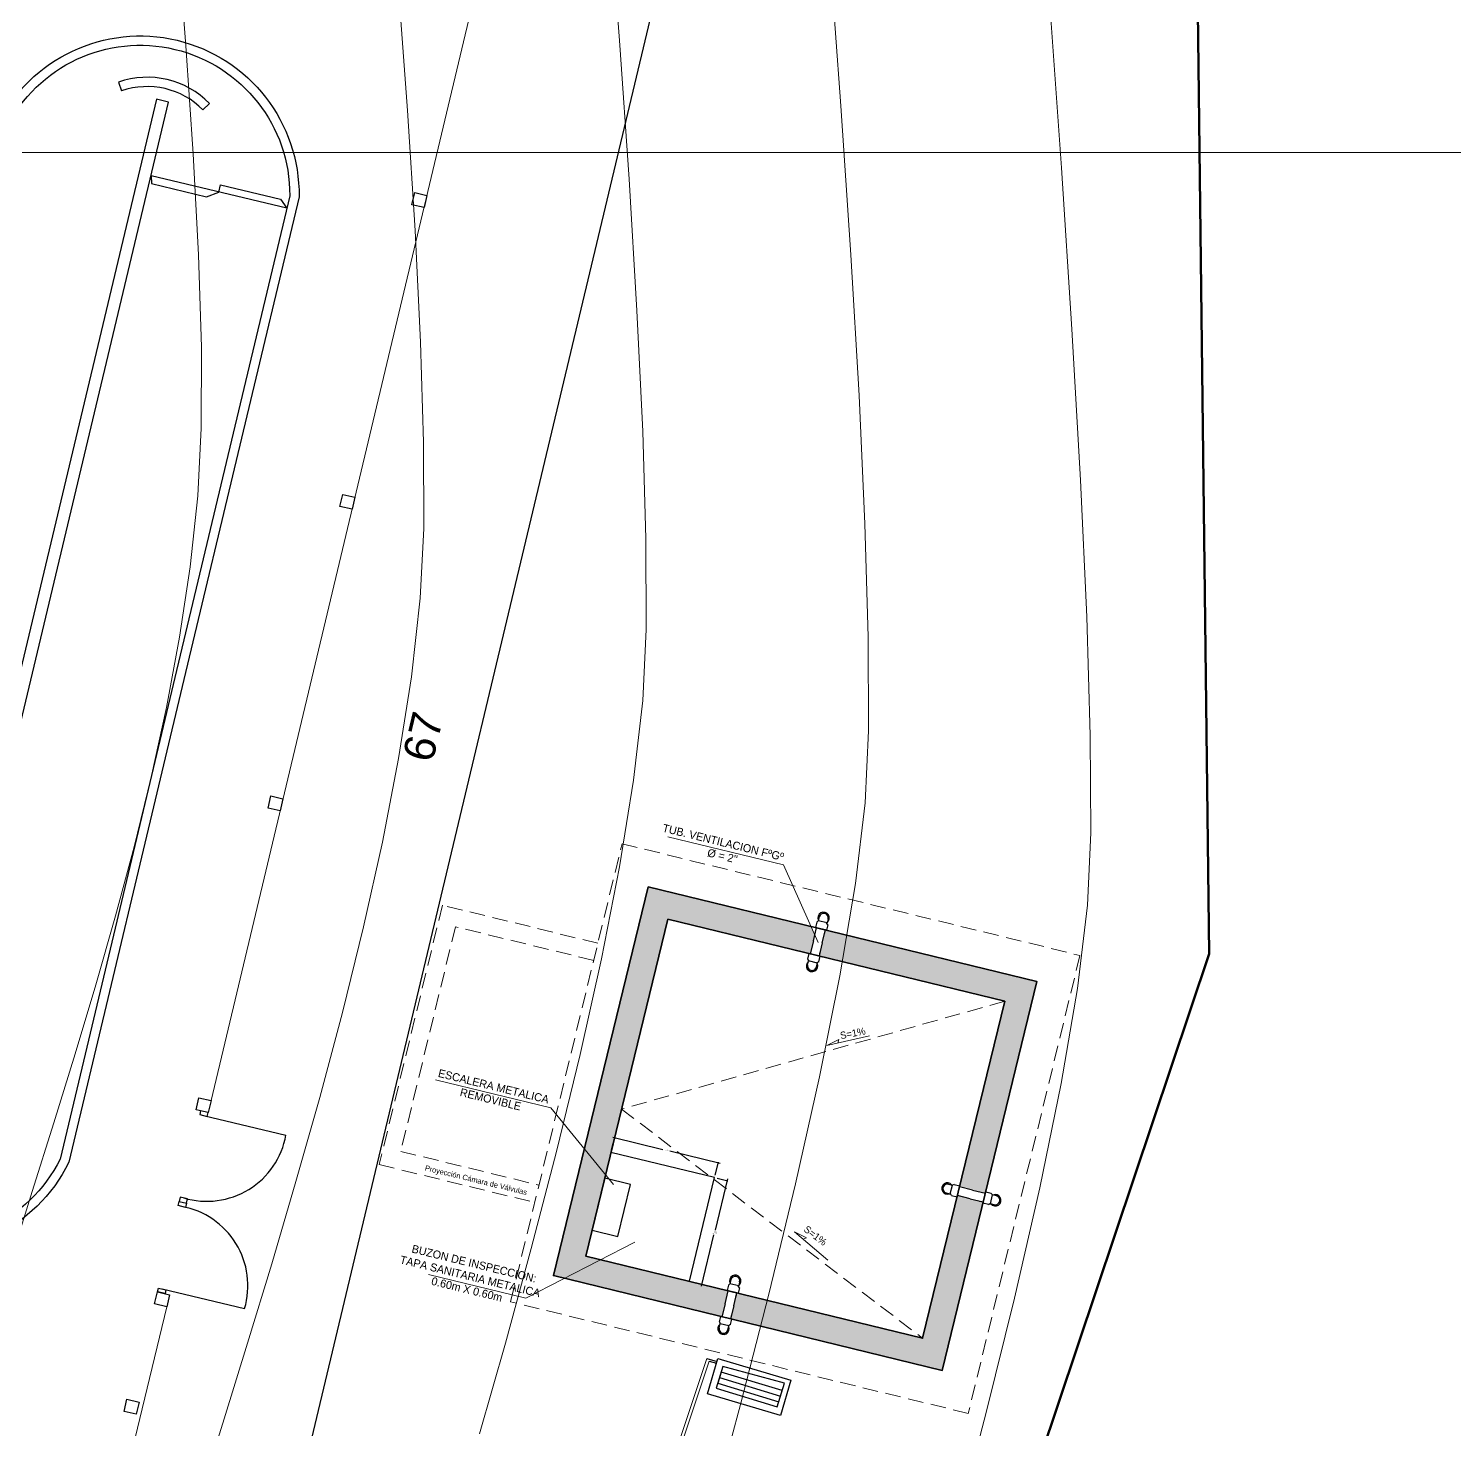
# Model space of a CAD drawing. Header units: metres. Extents: x 2572 to 5235, y 1556 to 2684.
# Drawn here: x 2951.89 to 2974.89, y 2291.39 to 2313.98 of the extents above; entities that cross this region are included whole.
import ezdxf

# ---------------------------------------------------------------- set-up
doc = ezdxf.new("R2010")
doc.units = ezdxf.units.M
for name, pattern in [('DASHDOT', [25.4, 12.7, -6.35, 0, -6.35]), ('DASHED2', [0.375, 0.25, -0.125]), ('HIDDEN2', [4.7625, 3.175, -1.5875])]:
    doc.linetypes.add(name, pattern=pattern)
for name, color, linetype, lineweight in [('0-TUBERIAS 0.13mm', 140, 'Continuous', 13), ('0_Linea 02', 250, 'Continuous', 0), ('0_Proyecciones', 251, 'DASHED2', 0), ('0_Texto', 7, 'Continuous', 0), ('Structural - Grid_Pen_No__15', 214, 'Continuous', 25), ('tuberia-agua', 132, 'DASHDOT', 25), ('vanos', 145, 'Continuous', 9), ('VIGAS DE LOSA1', 190, 'Continuous', 9)]:
    doc.layers.add(name, color=color, linetype=linetype, lineweight=lineweight)
for name, color, linetype, lineweight, true_color in [('0_Concreto', 7, 'Continuous', 35, 0x3d3d3d), ('0_Cotas', 7, 'Continuous', 0, 0x2e2e2e), ('0_Hach Concreto', 7, 'Continuous', 0, 0x3d3d3d), ('0_Llamados', 7, 'Continuous', 0, 0x2b2b2b), ('0_Tuberia', 7, 'Continuous', 25, 0x0e4267), ('C-TOPO-MINR-N', 7, 'Continuous', 0, 0x346a34)]:
    doc.layers.add(name, color=color, linetype=linetype, lineweight=lineweight, true_color=true_color)
doc.layers.add('SOMBREADO', color=7, linetype='Continuous')
doc.styles.add('arial', font='arial.ttf')
doc.styles.get("Standard").update_dxf_attribs({"font": 'arial.ttf'})
doc.styles.add('T_COT_20', font='swisse.ttf', dxfattribs={"height": 0.025})
doc.dimstyles.new('Dimensiones', dxfattribs={"dimtxt": 0.025, "dimasz": 0.015, "dimexe": 0.01, "dimexo": 0.04, "dimgap": 0.025, "dimtad": 0, "dimtih": 1, "dimtoh": 1, "dimzin": 0, "dimdsep": 46, "dimtxsty": 'arial', "dimblk": 'OBLIQUE', "dimcen": 2.5, "dimdle": 0.03, "dimclrd": 256, "dimclre": 256, "dimclrt": 256, "dimadec": 0, "dimazin": 0, "dimtfac": 1, "dimtmove": 0, "dimatfit": 1, "dimldrblk": 'ARCHTICK', "dimfxl": 1, "dimtolj": 1, "dimtzin": 0, "dimarcsym": 0})
doc.dimstyles.new('ISO-25', dxfattribs={"dimtxt": 0.5, "dimasz": 2.4995, "dimexe": 1.25, "dimexo": 0.625, "dimtad": 1, "dimtxsty": 'Standard', "dimblk": 'NONE', "dimblk2": 'NONE', "dimcen": 2.5, "dimadec": 0, "dimazin": 0, "dimtfac": 1, "dimtmove": 0, "dimatfit": 3, "dimfxl": 1, "dimarcsym": 0})

# ---------------------------------------------------------------- blocks, each defined once
blk = doc.blocks.new('_OBLIQUE')
at = {"color": 0, "linetype": 'ByBlock'}
blk.add_line((-0.5, -0.5), (0.5, 0.5), dxfattribs=at)
blk = doc.blocks.new('*D106')
at = {"layer": '0_Cotas', "lineweight": -2, "transparency": 16777216}
for p, q in [((2961.298, 2295.901), (2961.348, 2296.108)), ((2961.317, 2296.106), (2962.126, 2295.909)), ((2963.047, 2295.684), (2962.238, 2295.881)), ((2962.969, 2295.493), (2963.02, 2295.701))]:
    blk.add_line(p, q, dxfattribs=at)
at = {"layer": 'Defpoints', "color": 0, "transparency": 16777216}
for p in [(2961.288, 2295.862), (2963.018, 2295.691), (2962.96, 2295.454)]:
    blk.add_point(p, dxfattribs=at)
at = {"layer": '0_Cotas', "lineweight": -2, "transparency": 16777216, "xscale": 0.015, "yscale": 0.015, "zscale": 0.015}
for p, rotation in [((2961.346, 2296.099), 166.3046780567111), ((2963.018, 2295.691), 346.3046780567112)]:
    blk.add_blockref('_OBLIQUE', p, dxfattribs=dict(at, rotation=rotation))
at = {"layer": '0_Cotas', "transparency": 16777216, "insert": (2962.182, 2295.895), "char_height": 0.025, "attachment_point": 5, "style": 'arial'}
blk.add_mtext('\\A1;1.72', dxfattribs=at)
blk = doc.blocks.new('_ArchTick')
at = {"color": 0, "linetype": 'ByBlock', "const_width": 0.15}
blk.add_lwpolyline([(-0.5, -0.5), (0.5, 0.5)], dxfattribs=at)
blk = doc.blocks.new('*D107')
at = {"layer": '0_Cotas', "lineweight": -2, "transparency": 16777216}
for p, q in [((2963.169, 2295.434), (2962.967, 2294.607)), ((2962.999, 2295.445), (2963.171, 2295.403)), ((2962.747, 2293.704), (2962.949, 2294.532)), ((2962.592, 2293.773), (2962.764, 2293.731))]:
    blk.add_line(p, q, dxfattribs=at)
at = {"layer": 'Defpoints', "color": 0, "transparency": 16777216}
for p in [(2962.96, 2295.454), (2962.553, 2293.783), (2962.754, 2293.734)]:
    blk.add_point(p, dxfattribs=at)
at = {"layer": '0_Cotas', "lineweight": -2, "transparency": 16777216, "xscale": 0.015, "yscale": 0.015, "zscale": 0.015}
for p, rotation in [((2963.162, 2295.405), 76.30467804533872), ((2962.754, 2293.734), 256.3046780453387)]:
    blk.add_blockref('_OBLIQUE', p, dxfattribs=dict(at, rotation=rotation))
at = {"layer": '0_Cotas', "transparency": 16777216, "insert": (2962.958, 2294.569), "char_height": 0.025, "attachment_point": 5, "style": 'arial'}
blk.add_mtext('\\A1;1.72', dxfattribs=at)
blk = doc.blocks.new('*D188')
at = {"color": 0, "lineweight": -2, "transparency": 16777216}
for p, q in [((2964.728, 2335.46), (2968.104, 2334.654)), ((2951.34, 2269.773), (2966.888, 2334.944)), ((2949.18, 2270.289), (2952.556, 2269.483))]:
    blk.add_line(p, q, dxfattribs=at)
at = {"layer": 'Defpoints', "color": 0, "transparency": 16777216}
for p in [(2964.12, 2335.605), (2966.888, 2334.944), (2948.573, 2270.434)]:
    blk.add_point(p, dxfattribs=at)
at = {"color": 0, "transparency": 16777216, "insert": (2958.258, 2302.563), "char_height": 0.5, "attachment_point": 5, "rotation": 76.5817}
blk.add_mtext('67', dxfattribs=at)
blk = doc.blocks.new('_None')

msp = doc.modelspace()

# ---------------------------------------------------------------- hatches: boundary and pattern name
at = {"layer": '0_Hach Concreto'}
h = msp.add_hatch(dxfattribs=at)
h.set_pattern_fill('AR-CONC', scale=0.002294, angle=-13.6953)
h.set_pattern_definition([(36.30468, (2765.6264, 2341.88762), (0.39740186, -0.1344769), [0.04370175, -0.4807193]), (341.30468, (2765.6264, 2341.88762), (0.0252185, 0.4449756), [0.0349614, -0.3845768]), (86.75612, (2765.6595, 2341.8764), (0.4226204, 0.3104987), [0.0371408, -0.4085489]), (32.48888, (2765.654, 2342.00085), (0.5813548, -0.2409386), [0.0655526, -0.721079]), (82.94024, (2765.7024, 2341.9808), (0.6635204, 0.422528), [0.0557112, -0.6128239]), (337.48883, (2765.654, 2342.00085), (0.6635204, 0.422528), [0.052442, -0.5768625]), (7.30468, (2765.7037, 2341.95875), (0.2823789, -0.31027944), [0.04370175, -0.4807193]), (312.30468, (2765.7037, 2341.95875), (0.2377858, 0.376957), [0.0349614, -0.3845754]), (57.75612, (2765.72722, 2341.9329), (0.52016465, 0.06667754), [0.0371408, -0.4085482]), (23.80468, (2765.62638, 2341.88762), (0.05280902, 0.18678142), [0, -0.37991391, 0, -0.39040234, 0, -0.38603216]), (353.80468, (2765.62638, 2341.88762), (0.20334165, 0.18699336), [0, -0.2225876, 0, -0.37117356, 0, -0.14712924]), (313.80468, (2765.50014, 2341.91839), (0.29909713, -0.08641279), [0, -0.1456725, 0, -0.45449824, 0, -0.6030842]), (303.80468, (2765.44353, 2341.93218), (0.3439651, -0.0237832), [0, -0.18937427, 0, -0.30183345, 0, -0.4282772])])
h.paths.add_polyline_path([(2968.157, 2298.615), (2964.745, 2299.447), (2964.694, 2299.238), (2964.643, 2299.029), (2967.638, 2298.299), (2966.908, 2295.304), (2967.117, 2295.253), (2967.326, 2295.202), (2967.331, 2295.222)])
h.paths.add_polyline_path([(2967.292, 2295.063), (2967.233, 2295.077), (2967.083, 2295.114), (2966.874, 2295.165), (2966.314, 2292.866), (2963.319, 2293.596), (2963.305, 2293.537), (2963.268, 2293.387), (2963.217, 2293.178), (2963.237, 2293.173), (2966.63, 2292.346)])
h.paths.add_polyline_path([(2963.129, 2293.421), (2963.18, 2293.63), (2963.16, 2293.635), (2961.125, 2294.131), (2960.54, 2293.83), (2963.078, 2293.212)])
h.paths.add_polyline_path([(2961.201, 2295.502), (2960.86, 2295.918), (2960.361, 2293.874), (2960.54, 2293.83), (2961.125, 2294.131), (2960.881, 2294.19)])
h.paths.add_polyline_path([(2962.205, 2299.623), (2964.503, 2299.063), (2964.554, 2299.272), (2964.576, 2299.361), (2964.513, 2299.503), (2961.889, 2300.143), (2960.86, 2295.918), (2961.201, 2295.502), (2961.288, 2295.862)])

# ---------------------------------------------------------------- linework, layer by layer
msp.add_lwpolyline([(2954.401, 2303.483), (2952.545, 2295.702, -0.8), (2947.681, 2296.862), (2949.538, 2304.644), (2951.394, 2312.425, -0.8), (2956.258, 2311.265), (2954.401, 2303.483)], format="xyb")
msp.add_lwpolyline([(2954.255, 2303.518), (2952.403, 2295.753, -0.794435), (2947.831, 2296.844), (2949.683, 2304.609), (2951.536, 2312.374, -0.794435), (2956.108, 2311.283)], format="xyb", close=True)
for points in [[(2953.346, 2313.117), (2953.396, 2312.975)], [(2951.872, 2304.087), (2949.784, 2295.332), (2949.978, 2295.286), (2954.155, 2312.795), (2953.961, 2312.841), (2951.872, 2304.087)], [(2954.814, 2312.774), (2954.708, 2312.669)], [(2956.06, 2311.082), (2953.871, 2311.604), (2953.877, 2311.479), (2954.764, 2311.267), (2954.965, 2311.343), (2954.993, 2311.461), (2955.961, 2311.23), (2956.06, 2311.082)], [(2958.319, 2311.287), (2958.273, 2311.093), (2958.078, 2311.139), (2958.125, 2311.334), (2958.319, 2311.287)], [(2957.159, 2306.424), (2957.112, 2306.229), (2956.918, 2306.276), (2956.964, 2306.47), (2957.159, 2306.424)], [(2955.998, 2301.56), (2955.952, 2301.366), (2955.757, 2301.412), (2955.804, 2301.607), (2955.998, 2301.56)], [(2954.838, 2296.697), (2954.792, 2296.502), (2954.597, 2296.549), (2954.644, 2296.743), (2954.838, 2296.697)], [(2954.792, 2296.502), (2954.671, 2296.531), (2954.656, 2296.471), (2954.777, 2296.442), (2954.792, 2296.502)], [(2954.717, 2296.456), (2956.047, 2296.139)], [(2954.427, 2294.974), (2954.306, 2295.003), (2954.323, 2295.072), (2954.444, 2295.043), (2954.427, 2294.974)], [(2954.46, 2295.112), (2954.339, 2295.141), (2954.323, 2295.072), (2954.444, 2295.043), (2954.46, 2295.112)], [(2954.096, 2293.584), (2953.975, 2293.613), (2953.989, 2293.673), (2954.11, 2293.645), (2954.096, 2293.584)], [(2954.05, 2293.659), (2955.379, 2293.342)], [(2954.169, 2293.567), (2954.123, 2293.372), (2953.928, 2293.418), (2953.975, 2293.613), (2954.169, 2293.567)], [(2962.835, 2292.537), (2962.999, 2292.488)], [(2963.013, 2292.537), (2964.19, 2292.188), (2964.021, 2291.62), (2962.845, 2291.97), (2963.013, 2292.537)], [(2962.874, 2292.495), (2962.991, 2292.461)], [(2963.094, 2292.408), (2962.987, 2292.058), (2963.97, 2291.757), (2964.088, 2292.141), (2963.094, 2292.408), (2963.04, 2292.233), (2964.024, 2291.932), (2964.051, 2292.023), (2963.067, 2292.32), (2963.013, 2292.143), (2963.996, 2291.842)], [(2953.678, 2291.833), (2953.631, 2291.639), (2953.437, 2291.685), (2953.483, 2291.88), (2953.678, 2291.833)]]:
    msp.add_lwpolyline(points)
for centre, radius, start, end in [((2953.809, 2311.781), 1.413, 44.6273, 109.0914), ((2953.809, 2311.781), 1.263, 44.6273, 109.0914), ((2954.77, 2296.37), 1.297, 253.411, 349.7525), ((2954.136, 2293.712), 1.297, 343.411, 79.7525)]:
    msp.add_arc(centre, radius, start, end)
at = {"layer": '0-TUBERIAS 0.13mm', "lineweight": 18, "ltscale": 0.6}
for points in [[(2962.835, 2292.537), (2961.871, 2289.659)], [(2962.874, 2292.495), (2961.918, 2289.643)]]:
    msp.add_lwpolyline(points, dxfattribs=at)
at = {"layer": '0_Concreto', "color": 7}
for points in [[(2961.889, 2300.143), (2968.157, 2298.615), (2966.63, 2292.346), (2960.361, 2293.874)], [(2962.205, 2299.623), (2967.638, 2298.299), (2966.314, 2292.866), (2960.881, 2294.19)]]:
    msp.add_lwpolyline(points, close=True, dxfattribs=at)
at = {"layer": '0_Linea 02', "color": 7, "linetype": 'ByBlock'}
for points in [[(2965.455, 2297.74), (2964.769, 2297.583), (2964.963, 2297.68), (2964.945, 2297.624)], [(2964.784, 2294.125), (2964.247, 2294.579), (2964.441, 2294.482), (2964.385, 2294.463)]]:
    msp.add_lwpolyline(points, dxfattribs=at)
at = {"layer": '0_Llamados', "color": 7}
for points in [[(2964.628, 2299.247), (2964.068, 2300.498), (2962.207, 2300.951)], [(2961.331, 2295.344), (2960.318, 2296.578), (2958.457, 2297.031)], [(2961.673, 2294.412), (2959.913, 2293.509), (2958.345, 2293.891)]]:
    msp.add_lwpolyline(points, dxfattribs=at)
at = {"layer": '0_Proyecciones', "color": 7}
for p, q in [((2967.638, 2298.299), (2961.458, 2296.558)), ((2961.458, 2296.558), (2966.314, 2292.866))]:
    msp.add_line(p, q, dxfattribs=at)
msp.add_lwpolyline([(2961.467, 2300.836), (2968.85, 2299.036), (2967.051, 2291.653), (2959.668, 2293.453)], close=True, dxfattribs=at)
for points in [[(2961.077, 2299.234), (2958.57, 2299.845), (2957.551, 2295.666), (2960.059, 2295.054)], [(2961.009, 2298.955), (2958.78, 2299.498), (2957.898, 2295.876), (2960.127, 2295.333)]]:
    msp.add_lwpolyline(points, dxfattribs=at)
at = {"layer": '0_Tuberia', "color": 7}
for p, q in [((2964.554, 2299.272), (2964.605, 2299.481)), ((2964.607, 2299.573), (2964.632, 2299.595)), ((2964.694, 2299.238), (2964.745, 2299.447)), ((2964.73, 2299.388), (2964.745, 2299.447)), ((2964.554, 2299.272), (2964.503, 2299.063)), ((2964.694, 2299.238), (2964.643, 2299.029)), ((2964.462, 2298.979), (2964.474, 2298.949)), ((2964.657, 2299.087), (2964.643, 2299.029)), ((2966.825, 2295.345), (2966.794, 2295.333)), ((2967.117, 2295.253), (2966.908, 2295.304)), ((2967.117, 2295.253), (2967.326, 2295.202)), ((2966.933, 2295.15), (2966.874, 2295.165)), ((2967.083, 2295.114), (2966.874, 2295.165)), ((2967.083, 2295.114), (2967.292, 2295.063)), ((2967.233, 2295.077), (2967.292, 2295.063)), ((2967.419, 2295.2), (2967.44, 2295.175)), ((2963.181, 2293.723), (2963.206, 2293.744)), ((2963.129, 2293.421), (2963.078, 2293.212)), ((2963.129, 2293.421), (2963.18, 2293.63)), ((2963.268, 2293.387), (2963.319, 2293.596)), ((2963.305, 2293.537), (2963.319, 2293.596)), ((2963.268, 2293.387), (2963.217, 2293.178)), ((2963.231, 2293.237), (2963.217, 2293.178)), ((2963.036, 2293.129), (2963.049, 2293.098))]:
    msp.add_line(p, q, dxfattribs=at)
for points in [[(2964.647, 2299.658), (2964.632, 2299.595)], [(2964.789, 2299.624), (2964.774, 2299.561)], [(2964.607, 2299.573), (2964.585, 2299.485), (2964.585, 2299.485)], [(2964.786, 2299.53), (2964.764, 2299.442), (2964.585, 2299.485)], [(2964.745, 2299.447), (2964.605, 2299.481)], [(2964.774, 2299.561), (2964.632, 2299.595)], [(2964.786, 2299.53), (2964.766, 2299.562)], [(2964.459, 2298.885), (2964.474, 2298.949)], [(2964.462, 2298.979), (2964.484, 2299.068), (2964.484, 2299.068)], [(2964.616, 2298.914), (2964.474, 2298.949)], [(2964.641, 2298.936), (2964.663, 2299.024), (2964.484, 2299.068)], [(2964.643, 2299.029), (2964.503, 2299.063)], [(2964.641, 2298.936), (2964.609, 2298.916)], [(2964.601, 2298.851), (2964.616, 2298.914)], [(2966.731, 2295.348), (2966.794, 2295.333)], [(2966.759, 2295.191), (2966.794, 2295.333)], [(2966.781, 2295.166), (2966.869, 2295.145), (2966.913, 2295.324)], [(2966.825, 2295.345), (2966.913, 2295.324), (2966.913, 2295.324)], [(2966.874, 2295.165), (2966.908, 2295.304)], [(2966.696, 2295.207), (2966.759, 2295.191)], [(2966.781, 2295.166), (2966.761, 2295.199)], [(2967.375, 2295.021), (2967.287, 2295.043), (2967.331, 2295.222)], [(2967.292, 2295.063), (2967.326, 2295.202)], [(2967.419, 2295.2), (2967.331, 2295.222), (2967.331, 2295.222)], [(2967.375, 2295.021), (2967.408, 2295.041)], [(2967.406, 2295.034), (2967.44, 2295.175)], [(2967.469, 2295.018), (2967.406, 2295.034)], [(2967.504, 2295.16), (2967.44, 2295.175)], [(2963.181, 2293.723), (2963.16, 2293.635), (2963.16, 2293.635)], [(2963.36, 2293.679), (2963.339, 2293.591), (2963.16, 2293.635)], [(2963.222, 2293.808), (2963.206, 2293.744)], [(2963.348, 2293.71), (2963.206, 2293.744)], [(2963.36, 2293.679), (2963.34, 2293.712)], [(2963.363, 2293.773), (2963.348, 2293.71)], [(2963.319, 2293.596), (2963.18, 2293.63)], [(2963.036, 2293.129), (2963.058, 2293.217), (2963.058, 2293.217)], [(2963.215, 2293.085), (2963.237, 2293.173), (2963.058, 2293.217)], [(2963.217, 2293.178), (2963.078, 2293.212)], [(2963.033, 2293.035), (2963.049, 2293.098)], [(2963.19, 2293.064), (2963.049, 2293.098)], [(2963.175, 2293), (2963.19, 2293.064)], [(2963.215, 2293.085), (2963.183, 2293.065)]]:
    msp.add_lwpolyline(points, dxfattribs=at)
for points in [[(2960.881, 2294.19), (2962.553, 2293.783), (2962.96, 2295.454), (2961.288, 2295.862)], [(2961.187, 2295.444), (2960.983, 2294.608), (2961.401, 2294.506), (2961.604, 2295.342)]]:
    msp.add_lwpolyline(points, close=True, dxfattribs=at)
for centre, radius, start, end in [((2964.718, 2299.641), 0.0921, 308.5682, 204.0411), ((2964.718, 2299.641), 0.0728, 346.3047, 166.3047), ((2964.53, 2298.868), 0.0921, 128.5682, 24.0411), ((2964.53, 2298.868), 0.0728, 166.3047, 346.3047), ((2966.713, 2295.278), 0.0921, 38.5682, 294.0411), ((2966.713, 2295.278), 0.0728, 76.3047, 256.3047), ((2967.486, 2295.089), 0.0921, 218.5682, 114.0411), ((2967.486, 2295.089), 0.0728, 256.3047, 76.3047), ((2963.292, 2293.79), 0.0921, 308.5682, 204.0411), ((2963.292, 2293.79), 0.0728, 346.3047, 166.3047), ((2963.104, 2293.018), 0.0921, 128.5682, 24.0411), ((2963.104, 2293.018), 0.0728, 166.3047, 346.3047)]:
    msp.add_arc(centre, radius, start, end, dxfattribs=at)
at = {"layer": 'C-TOPO-MINR-N', "lineweight": 5, "elevation": 0.963, "flags": 128}
msp.add_lwpolyline([(2823.58, 2311.982), (2983.58, 2311.982)], dxfattribs=at)
at = {"layer": 'SOMBREADO', "color": 0, "linetype": 'Continuous', "lineweight": 50, "elevation": 0.963, "flags": 128}
msp.add_lwpolyline([(2855.603, 2325.998), (2841.861, 2306.394), (2833.957, 2297.019), (2833.957, 2297.019), (2958.008, 2267.502), (2958.008, 2267.502), (2958.008, 2267.502), (2964.27, 2279.19), (2970.935, 2299.064), (2970.485, 2336.622), (2974.483, 2363.009), (2974.483, 2363.009), (2974.483, 2363.009), (2883.659, 2373.843), (2882.812, 2365.529), (2869.334, 2345.666)], close=True, dxfattribs=at)
at = {"layer": 'Structural - Grid_Pen_No__15', "linetype": 'HIDDEN2', "lineweight": 9, "elevation": 0.963, "flags": 128}
msp.add_lwpolyline([(2855.603, 2325.998), (2841.861, 2306.394), (2833.957, 2297.019), (2833.957, 2297.019), (2958.008, 2267.502), (2958.008, 2267.502), (2958.008, 2267.502), (2964.27, 2279.19), (2970.935, 2299.064), (2970.485, 2336.622), (2974.483, 2363.009), (2974.483, 2363.009), (2974.483, 2363.009), (2883.659, 2373.843), (2882.812, 2365.529), (2869.334, 2345.666)], close=True, dxfattribs=at)
at = {"layer": 'tuberia-agua', "linetype": 'Continuous', "lineweight": 0, "elevation": 15, "flags": 128}
msp.add_lwpolyline([(2964.108, 2279.965), (2964.14, 2280.094), (2964.217, 2280.388), (2964.362, 2280.92), (2964.604, 2281.782), (2964.973, 2283.076), (2965.401, 2284.569), (2965.869, 2286.218), (2966.36, 2287.98), (2966.857, 2289.811), (2967.341, 2291.67), (2967.797, 2293.511), (2968.205, 2295.292), (2968.549, 2296.971), (2968.811, 2298.503), (2968.974, 2299.845), (2969.025, 2301.011), (2969.018, 2302.581), (2968.961, 2304.497), (2968.859, 2306.701), (2968.72, 2309.133), (2968.551, 2311.735), (2968.358, 2314.448)], dxfattribs=at)
at = {"layer": 'vanos', "linetype": 'Continuous', "lineweight": 0, "flags": 128}
for points, elevation in [([(2959.169, 2291.322), (2959.585, 2292.785), (2960.003, 2294.313), (2960.409, 2295.875), (2960.79, 2297.44), (2961.133, 2298.98), (2961.424, 2300.464), (2961.651, 2301.863), (2961.8, 2303.146), (2961.854, 2304.292), (2961.852, 2305.756), (2961.801, 2307.486), (2961.707, 2309.434), (2961.579, 2311.55), (2961.423, 2313.785), (2961.246, 2316.089)], 13), ([(2951.608, 2294.116), (2951.954, 2295.228), (2952.302, 2296.338), (2952.645, 2297.449), (2952.979, 2298.56), (2953.299, 2299.674), (2953.6, 2300.79), (2953.875, 2301.91), (2954.121, 2303.035), (2954.331, 2304.165), (2954.501, 2305.302), (2954.626, 2306.446), (2954.681, 2307.537), (2954.682, 2308.843), (2954.636, 2310.329), (2954.551, 2311.961), (2954.434, 2313.703), (2954.293, 2315.52)], 11), ([(2962.907, 2290.053), (2963.375, 2291.795), (2963.832, 2293.577), (2964.264, 2295.354), (2964.652, 2297.08), (2964.98, 2298.71), (2965.231, 2300.197), (2965.387, 2301.495), (2965.44, 2302.658), (2965.437, 2304.175), (2965.384, 2305.995), (2965.288, 2308.064), (2965.155, 2310.329), (2964.994, 2312.736), (2964.81, 2315.233)], 14), ([(2954.692, 2290.411), (2955.05, 2291.564), (2955.428, 2292.787), (2955.817, 2294.066), (2956.208, 2295.39), (2956.591, 2296.745), (2956.958, 2298.117), (2957.298, 2299.495), (2957.604, 2300.865), (2957.864, 2302.213), (2958.07, 2303.528), (2958.213, 2304.796), (2958.268, 2305.919), (2958.267, 2307.309), (2958.219, 2308.925), (2958.129, 2310.723), (2958.007, 2312.66), (2957.858, 2314.693)], 12)]:
    msp.add_lwpolyline(points, dxfattribs=dict(at, elevation=elevation))
at = {"layer": 'VIGAS DE LOSA1', "color": 2, "linetype": 'Continuous', "lineweight": 9}
msp.add_line((2964.12, 2335.605), (2954.838, 2296.697), dxfattribs=at)
at = {"layer": 'VIGAS DE LOSA1', "color": 2, "linetype": 'Continuous', "lineweight": 9, "flags": 128}
msp.add_lwpolyline([(2948.573, 2270.434), (2954.123, 2293.372)], dxfattribs=at)

# ---------------------------------------------------------------- texts
at = {"layer": '0_Texto', "color": 7, "attachment_point": 1, "style": 'T_COT_20'}
for s, insert, char_height, width, rotation in [("\\A1;\\pi0.33329;{\\fEras Medium ITC|b0|i0|c0|p34;\\C256;TUB. VENTILACION FºGº\\P\\pi1.13069;\\A0;Ø = 2''}", (2961.815, 2301.238), 0.12904, 2.787, 346.3047), ('\\A1;\\pi0.0136;{\\fEras Medium ITC|b0|i0|c0|p34;\\H0.8x;\\C256;S=1%\\fEbrima|b0|i0|c238|p2;\\H1.25x;\\C3; }', (2964.96, 2297.796), 0.14338, 0.43358, 11.0702), ('\\A1;\\pi0.46909;{\\fEras Medium ITC|b0|i0|c0|p34;\\C256;ESCALERA METALICA\\P\\pi0.88386;REMOVIBLE}', (2958.065, 2297.317), 0.12904, 2.787, 346.3047), ('\\A1;\\pi0.2472;{\\fEras Medium ITC|b0|i0|c0|p34;\\H0.8x;\\C256;Proyección Cámara de Válvulas}', (2958.061, 2295.715), 0.10753, 2.26606, 346.3047), ('\\A1;\\pi0.0136;{\\fEras Medium ITC|b0|i0|c0|p34;\\H0.8x;\\C256;S=1%\\fEbrima|b0|i0|c238|p2;\\H1.25x;\\C3; }', (2964.444, 2294.699), 0.14338, 0.43358, 322.7088), ('\\A1;\\pi0.32577;{\\fEras Medium ITC|b0|i0|c0|p34;\\C256;BUZON DE INSPECCION:\\P\\pi0.18151;TAPA SANITARIA METALICA\\P\\pi0.75596;0.60m X 0.60m}', (2957.779, 2294.452), 0.12904, 2.787, 346.3047)]:
    msp.add_mtext(s, dxfattribs=dict(at, insert=insert, char_height=char_height, width=width, rotation=rotation))

# ---------------------------------------------------------------- dimensions: what is measured, and where the dimension line sits
dim = msp.add_aligned_dim(p1=(2948.573, 2270.434), p2=(2964.12, 2335.605), distance=-2.845, dimstyle='ISO-25')
dim.commit()
dim.dimension.update_dxf_attribs({"geometry": '*D188', "text_midpoint": (2958.258, 2302.563)})
at = {"layer": '0_Cotas', "color": 7}
for base, p1, p2, angle, picture, middle in [((2963.018, 2295.691), (2961.288, 2295.862), (2962.96, 2295.454), 346.3047, '*D106', (2962.182, 2295.895)), ((2962.754, 2293.734), (2962.96, 2295.454), (2962.553, 2293.783), 76.3047, '*D107', (2962.958, 2294.569))]:
    dim = msp.add_linear_dim(base=base, p1=p1, p2=p2, angle=angle, dimstyle='Dimensiones', dxfattribs=at)
    dim.commit()
    dim.dimension.update_dxf_attribs({"geometry": picture, "text_midpoint": middle})

doc.saveas('drawing.dxf')
